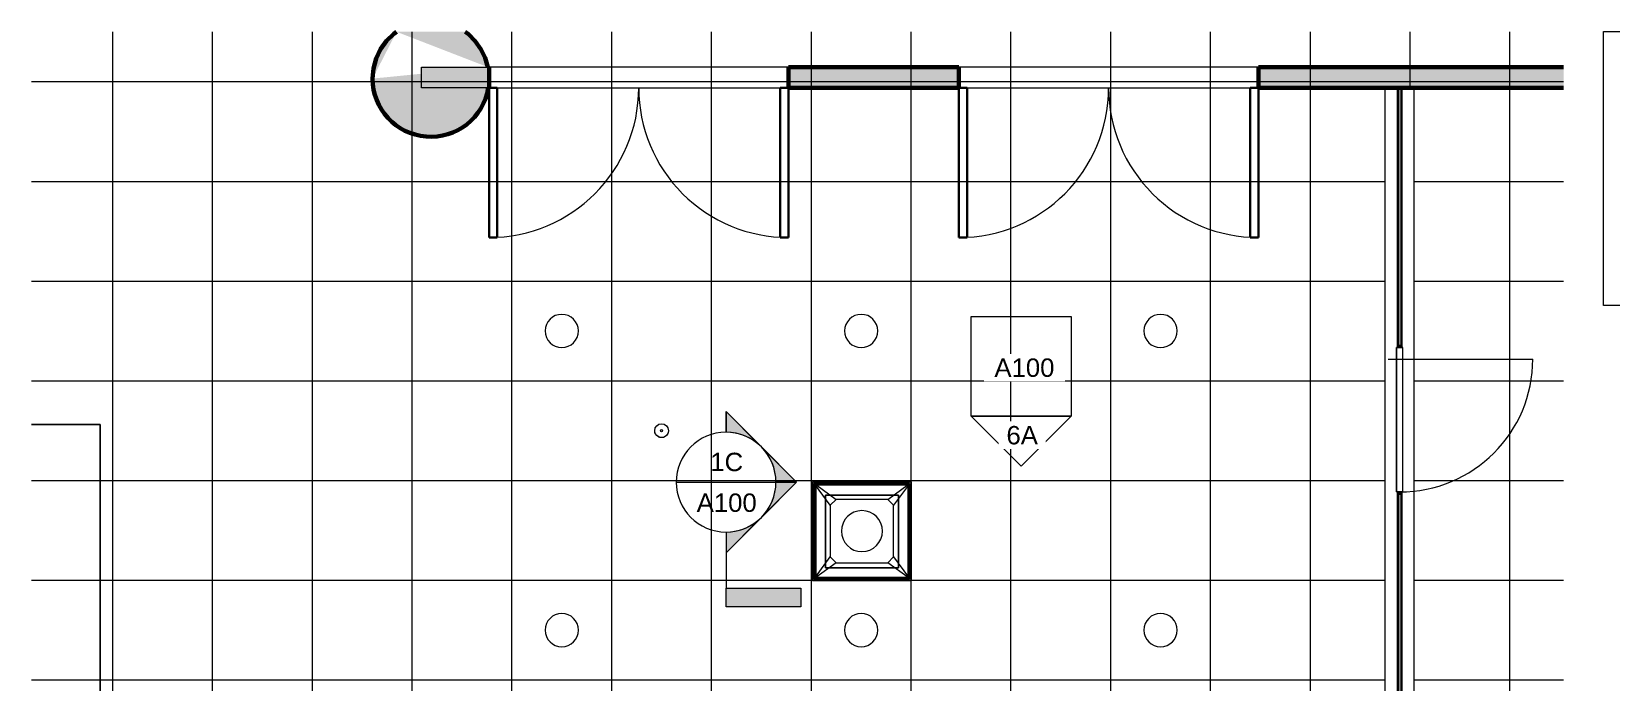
# Model space of a CAD drawing. Header units: inches. Extents: x 1756 to 10721, y -35 to 3002.
# Drawn here: x 4367.9 to 4747.8, y 1527.6 to 1684.3 of the extents above; entities that cross this region are included whole.
import ezdxf

# ---------------------------------------------------------------- set-up
doc = ezdxf.new("R2010")
doc.units = ezdxf.units.IN
doc.header["$MEASUREMENT"] = 0
for name, color, linetype, lineweight in [('A-CLNG', 13, 'Continuous', 18), ('A-CLNG-PATT', 13, 'Continuous', 18), ('A-DOOR', 31, 'Continuous', 18), ('A-GLAZ-CURT', 52, 'Continuous', 18), ('A-GLAZ-CWMG', 51, 'Continuous', 18), ('A-WALL', 113, 'Continuous', 18), ('A-WALL-PATT', 111, 'Continuous', 18), ('E-LITE-EQPM', 33, 'Continuous', 18), ('F-SPRN', 3, 'Continuous', 18), ('G-ANNO-SYMB', 111, 'Continuous', 9), ('G-ANNO-TEXT', 231, 'Continuous', 9), ('I-WALL', 2, 'Continuous', 18), ('M-HVAC-CDFF', 50, 'Continuous', 18), ('Q-CASE', 31, 'Continuous', 9)]:
    doc.layers.add(name, color=color, linetype=linetype, lineweight=lineweight)
doc.styles.add('Arial', font='arial.ttf', dxfattribs={"height": 4.425898})

# ---------------------------------------------------------------- blocks, each defined once
blk = doc.blocks.new('Frameless Glass Panel - one-407094-Reflected Ceiling Plan')
at = {"layer": 'A-GLAZ-CURT', "lineweight": 9}
blk.add_hatch(color=253, dxfattribs=at).paths.add_polyline_path([(-26.25, 0.25), (-26.25, -0.25), (26.25, -0.25), (26.25, 0.25)], flags=0)
at = {"layer": 'A-GLAZ-CURT'}
for p, q in [((-26.25, 0.25), (26.25, 0.25)), ((-26.25, -0.25), (-26.25, 0.25)), ((26.25, 0.25), (26.25, -0.25)), ((26.25, -0.25), (-26.25, -0.25))]:
    blk.add_line(p, q, dxfattribs=at)
at = {"layer": 'A-GLAZ-CURT', "color": 8}
for p, q in [((-26.25, 0.25), (-26.25, 0.25)), ((26.25, 0.25), (26.25, 0.25)), ((-26.25, -0.25), (-26.25, -0.25)), ((26.25, -0.25), (26.25, -0.25))]:
    blk.add_line(p, q, dxfattribs=at)
blk = doc.blocks.new('Door - Frameless Glass Panel - one-409535-Reflected Ceiling Plan')
at = {"layer": 'A-DOOR', "color": 8}
for p, q in [((-14.625, -2.748), (-14.625, 32)), ((-17.375, -0.75), (-17.375, 0.75)), ((-17.375, 0.75), (-17.375, 0.75)), ((-17.375, 0.75), (-17.375, -0.75)), ((17.375, 0.75), (-17.375, 0.75)), ((17.375, 0.75), (-17.375, 0.75)), ((-17.375, -0.75), (-17.375, 0.75)), ((-17.375, 0.75), (-17.375, 0.75)), ((-17.375, 0.75), (-17.375, -0.75)), ((17.375, 0.75), (-17.375, 0.75)), ((17.375, 0.75), (-17.375, 0.75)), ((17.375, -0.75), (17.375, 0.75)), ((17.375, 0.75), (17.375, 0.75)), ((17.375, 0.75), (17.375, -0.75)), ((17.375, -0.75), (17.375, 0.75)), ((17.375, 0.75), (17.375, 0.75)), ((17.375, 0.75), (17.375, -0.75)), ((-17.375, -0.75), (-17.375, -0.75)), ((-17.375, -0.75), (17.375, -0.75)), ((17.375, -0.75), (-17.375, -0.75)), ((-17.375, -0.75), (-17.375, -0.75)), ((-17.375, -0.75), (17.375, -0.75)), ((17.375, -0.75), (-17.375, -0.75)), ((17.375, -0.75), (17.375, -0.75)), ((17.375, -0.75), (17.375, -0.75))]:
    blk.add_line(p, q, dxfattribs=at)
blk.add_arc((-14.625, 0), 32, 360, 90, dxfattribs=at)
blk = doc.blocks.new('Frameless Glass Panel - one-407096-Reflected Ceiling Plan')
at = {"layer": 'A-GLAZ-CURT', "lineweight": 9}
blk.add_hatch(color=253, dxfattribs=at).paths.add_polyline_path([(-30.875, 0.25), (-30.875, -0.25), (30.875, -0.25), (30.875, 0.25)], flags=0)
at = {"layer": 'A-GLAZ-CURT'}
for p, q in [((-30.875, 0.25), (30.875, 0.25)), ((-30.875, -0.25), (-30.875, 0.25)), ((30.875, 0.25), (30.875, -0.25)), ((30.875, -0.25), (-30.875, -0.25))]:
    blk.add_line(p, q, dxfattribs=at)
at = {"layer": 'A-GLAZ-CURT', "color": 8}
for p, q in [((-30.875, 0.25), (-30.875, 0.25)), ((30.875, 0.25), (30.875, 0.25)), ((-30.875, -0.25), (-30.875, -0.25)), ((30.875, -0.25), (30.875, -0.25))]:
    blk.add_line(p, q, dxfattribs=at)
blk = doc.blocks.new('Downlight - Recessed Can - Fluorescent - 277V-321802-Reflected Ceiling Plan')
at = {"layer": 'E-LITE-EQPM', "color": 8}
for start, end in [(360, 180), (180, 360)]:
    blk.add_arc((0, 0), 4, start, end, dxfattribs=at)
blk = doc.blocks.new('Sprinkler - Dry - Horizontal Sidewall - Fully Recessed - Hosted - 1_2_ Dry Horizontal Sidewall-366905-Reflected Ceiling Plan')
at = {"layer": 'F-SPRN', "color": 8}
for radius, start, end in [(1.66, 360, 180), (1.66, 0, 180), (1.66, 180, 360), (0.25, 0, 180), (0.25, 0, 180), (0.25, 180, 360), (0.25, 180, 360), (1.66, 180, 360)]:
    blk.add_arc((0, 0), radius, start, end, dxfattribs=at)
blk = doc.blocks.new('Ceiling_Diffusers-SPDLT-Price_Industries - 24x24 T-Bar Duct Size 10-371120-Reflected Ceiling Plan')
at = {"layer": 'M-HVAC-CDFF', "color": 8}
for p, q in [((4.11, 76.62), (4.11, 100.37)), ((4.11, 100.37), (4.11, 100.37)), ((4.11, 100.37), (27.86, 100.37)), ((4.11, 100.37), (4.11, 76.62)), ((27.86, 100.37), (4.11, 100.37)), ((4.11, 100.37), (4.11, 76.62)), ((4.11, 100.37), (27.86, 100.37)), ((4.11, 100.37), (4.11, 100.37)), ((4.11, 100.37), (27.86, 100.37)), ((4.11, 76.62), (4.11, 100.37)), ((4.11, 100.37), (4.11, 76.62)), ((4.11, 100.37), (27.86, 100.37)), ((4.11, 100.37), (4.11, 100.37)), ((4.11, 100.37), (27.86, 100.37)), ((4.11, 76.62), (4.11, 100.37)), ((4.16, 100.32), (4.16, 76.67)), ((27.81, 100.32), (4.16, 100.32)), ((4.16, 100.32), (4.16, 100.32)), ((4.16, 100.32), (27.81, 100.32)), ((4.16, 76.67), (4.16, 100.32)), ((4.52, 77.03), (4.52, 99.96)), ((4.52, 99.96), (4.52, 99.96)), ((27.46, 99.96), (4.52, 99.96)), ((4.52, 99.96), (4.52, 77.03)), ((27.46, 99.96), (4.52, 99.96)), ((4.52, 99.96), (4.52, 77.03)), ((4.52, 99.96), (27.46, 99.96)), ((4.52, 99.96), (4.52, 99.96)), ((4.52, 99.96), (27.46, 99.96)), ((4.52, 77.03), (4.52, 99.96)), ((4.57, 99.91), (4.57, 77.08)), ((4.57, 99.91), (27.41, 99.91)), ((4.57, 99.91), (4.57, 99.91)), ((4.57, 99.91), (27.41, 99.91)), ((4.57, 77.08), (4.57, 99.91)), ((4.8, 99.58), (4.9, 99.68)), ((4.8, 77.41), (4.8, 99.58)), ((8.36, 94.71), (4.8, 99.58)), ((4.86, 99.62), (4.86, 77.37)), ((27.11, 99.62), (4.86, 99.62)), ((4.86, 99.62), (4.86, 99.62)), ((4.86, 99.62), (27.11, 99.62)), ((4.86, 77.37), (4.86, 99.62)), ((4.9, 99.68), (27.07, 99.68)), ((4.9, 99.68), (9.78, 96.12)), ((22.2, 96.12), (27.07, 99.68)), ((27.17, 99.58), (23.61, 94.71)), ((27.07, 99.68), (27.17, 99.58)), ((27.11, 77.37), (27.11, 99.62)), ((27.11, 99.62), (27.11, 99.62)), ((27.11, 99.62), (27.11, 77.37)), ((27.17, 99.58), (27.17, 77.41)), ((27.41, 77.08), (27.41, 99.91)), ((27.41, 99.91), (27.41, 99.91)), ((27.41, 99.91), (27.41, 77.08)), ((27.46, 99.96), (27.46, 77.03)), ((27.46, 99.96), (27.46, 99.96)), ((27.46, 77.03), (27.46, 99.96)), ((27.46, 77.03), (27.46, 99.96)), ((27.46, 99.96), (27.46, 99.96)), ((27.46, 99.96), (27.46, 77.03)), ((27.81, 76.67), (27.81, 100.32)), ((27.81, 100.32), (27.81, 100.32)), ((27.81, 100.32), (27.81, 76.67)), ((27.86, 100.37), (27.86, 76.62)), ((27.86, 100.37), (27.86, 100.37)), ((27.86, 76.62), (27.86, 100.37)), ((27.86, 76.62), (27.86, 100.37)), ((27.86, 100.37), (27.86, 100.37)), ((27.86, 100.37), (27.86, 76.62)), ((27.86, 76.62), (27.86, 100.37)), ((27.86, 100.37), (27.86, 100.37)), ((27.86, 100.37), (27.86, 76.62)), ((24.74, 97.12), (7.24, 97.12)), ((7.24, 97.12), (7.24, 79.62)), ((7.24, 79.62), (7.24, 97.12)), ((7.24, 97.12), (24.74, 97.12)), ((7.24, 97.12), (7.24, 97.12)), ((9.78, 96.12), (8.36, 94.71)), ((22.2, 96.12), (9.78, 96.12)), ((23.61, 94.71), (22.2, 96.12)), ((24.74, 79.62), (24.74, 97.12)), ((24.74, 97.12), (24.74, 79.62)), ((24.74, 97.12), (24.74, 97.12)), ((8.36, 94.71), (8.36, 82.28)), ((23.61, 82.28), (23.61, 94.71)), ((4.8, 77.41), (8.36, 82.28)), ((9.78, 80.87), (4.9, 77.31)), ((8.36, 82.28), (9.78, 80.87)), ((9.78, 80.87), (22.2, 80.87)), ((22.2, 80.87), (23.61, 82.28)), ((27.07, 77.31), (22.2, 80.87)), ((23.61, 82.28), (27.17, 77.41)), ((27.86, 76.62), (4.11, 76.62)), ((4.11, 76.62), (4.11, 76.62)), ((4.11, 76.62), (27.86, 76.62)), ((4.11, 76.62), (4.11, 76.62)), ((4.11, 76.62), (27.86, 76.62)), ((27.86, 76.62), (4.11, 76.62)), ((4.11, 76.62), (4.11, 76.62)), ((4.11, 76.62), (27.86, 76.62)), ((27.86, 76.62), (4.11, 76.62)), ((4.16, 76.67), (4.16, 76.67)), ((4.16, 76.67), (27.81, 76.67)), ((27.81, 76.67), (4.16, 76.67)), ((27.46, 77.03), (4.52, 77.03)), ((4.52, 77.03), (4.52, 77.03)), ((4.52, 77.03), (27.46, 77.03)), ((4.52, 77.03), (4.52, 77.03)), ((4.52, 77.03), (27.46, 77.03)), ((27.46, 77.03), (4.52, 77.03)), ((4.57, 77.08), (4.57, 77.08)), ((4.57, 77.08), (27.41, 77.08)), ((27.41, 77.08), (4.57, 77.08)), ((4.9, 77.31), (4.8, 77.41)), ((4.86, 77.37), (4.86, 77.37)), ((4.86, 77.37), (27.11, 77.37)), ((27.11, 77.37), (4.86, 77.37)), ((27.07, 77.31), (4.9, 77.31)), ((7.24, 79.62), (24.74, 79.62)), ((24.74, 79.62), (7.24, 79.62)), ((7.24, 79.62), (7.24, 79.62)), ((24.74, 79.62), (24.74, 79.62)), ((27.17, 77.41), (27.07, 77.31)), ((27.11, 77.37), (27.11, 77.37)), ((27.41, 77.08), (27.41, 77.08)), ((27.46, 77.03), (27.46, 77.03)), ((27.46, 77.03), (27.46, 77.03)), ((27.81, 76.67), (27.81, 76.67)), ((27.86, 76.62), (27.86, 76.62)), ((27.86, 76.62), (27.86, 76.62)), ((27.86, 76.62), (27.86, 76.62))]:
    blk.add_line(p, q, dxfattribs=at)
for start, end in [(360, 180), (0, 180), (180, 360), (180, 0)]:
    blk.add_arc((15.99, 88.49), 4.94, start, end, dxfattribs=at)
blk = doc.blocks.new('Walls 1 - Walls 1-381744-Reflected Ceiling Plan')
at = {"layer": 'A-WALL'}
h = blk.add_hatch(color=8, dxfattribs=at)
edge = h.paths.add_edge_path(flags=0)
edge.add_line((1970.23, 1684.23), (1971.03, 1683.66))
edge.add_line((1971.03, 1683.66), (1972.69, 1682))
edge.add_line((1972.69, 1682), (1974.05, 1680.09))
edge.add_line((1974.05, 1680.09), (1975.07, 1677.97))
edge.add_line((1975.07, 1677.97), (1975.73, 1675.72))
edge.add_line((1953.78, 1684.23), (1970.23, 1684.23))
edge = h.paths.add_edge_path(flags=0)
edge.add_line((1975.82, 1670.72), (1959.75, 1670.72))
edge.add_line((1959.75, 1670.72), (1959.75, 1675.72))
edge.add_line((1959.75, 1675.72), (1975.73, 1675.72))
edge.add_line((1948, 1672.97), (1948.22, 1675.42))
edge.add_line((1948.22, 1675.42), (1948.86, 1677.8))
edge.add_line((1948.86, 1677.8), (1949.91, 1680.03))
edge.add_line((1949.91, 1680.03), (1951.34, 1682.04))
edge.add_line((1951.34, 1682.04), (1953.09, 1683.76))
edge.add_line((1953.09, 1683.76), (1953.78, 1684.23))
edge.add_arc((1962, 1672.97), 14, 180, 350.763)
at = {"layer": 'A-WALL', "color": 8}
for p, q in [((1975.73, 1675.72), (1975.73, 1675.72)), ((1975.82, 1670.72), (1975.82, 1670.72))]:
    blk.add_line(p, q, dxfattribs=at)
at = {"layer": 'A-WALL', "lineweight": 60, "flags": 128}
for points in [[(1948, 1672.97), (1948.22, 1675.42), (1948.86, 1677.8), (1949.91, 1680.03), (1951.34, 1682.04), (1953.09, 1683.76), (1953.78, 1684.23)], [(1970.23, 1684.23), (1971.03, 1683.66), (1972.69, 1682), (1974.05, 1680.09), (1975.07, 1677.97), (1975.73, 1675.72)]]:
    blk.add_lwpolyline(points, dxfattribs=at)
at = {"layer": 'A-WALL', "lineweight": 60}
blk.add_arc((1962, 1672.97), 14, 180, 350.763, dxfattribs=at)
blk = doc.blocks.new('Door-Double-Flush_Panel - 72_ x 100_-383158-Reflected Ceiling Plan')
at = {"layer": 'A-DOOR', "lineweight": 30}
for p, q in [((-36, 2.5), (-36, 38.5)), ((-36, 38.5), (-34, 38.5)), ((-34, 38.5), (-34, 2.5)), ((36, 38.5), (34, 38.5)), ((34, 38.5), (34, 2.5)), ((36, 2.5), (36, 38.5)), ((-34, 2.5), (-36, 2.5)), ((34, 2.5), (36, 2.5))]:
    blk.add_line(p, q, dxfattribs=at)
at = {"layer": 'A-DOOR', "color": 8}
for centre, start, end in [((-36, 2.5), 360, 90), ((36, 2.5), 90, 180)]:
    blk.add_arc(centre, 36, start, end, dxfattribs=at)
blk = doc.blocks.new('Casework 2 - Casework 1-395493-Reflected Ceiling Plan')
at = {"layer": 'Q-CASE', "color": 8, "lineweight": 18}
for p, q in [((1882.5, 1589.72), (1866, 1589.72)), ((1866, 1589.72), (1882.5, 1589.72)), ((1882.5, 1401.22), (1882.5, 1589.72)), ((1882.5, 1589.72), (1882.5, 1401.22)), ((1882.5, 1589.72), (1882.5, 1589.72)), ((1866, 1401.22), (1882.5, 1401.22)), ((1882.5, 1401.22), (1866, 1401.22)), ((1882.5, 1401.22), (1882.5, 1401.22))]:
    blk.add_line(p, q, dxfattribs=at)
blk = doc.blocks.new('Rectangular Mullion - Header Channel-407112-Reflected Ceiling Plan')
at = {"layer": 'A-GLAZ-CWMG', "color": 8}
for p, q in [((2194.62, 1670.72), (2194.5, 1670.72)), ((2194.5, 1670.72), (2194.5, 1670.72)), ((2194.5, 1670.72), (2195.5, 1670.72)), ((2194.5, 1608.47), (2194.5, 1670.72)), ((2194.5, 1608.47), (2194.5, 1670.72)), ((2195.38, 1670.72), (2194.62, 1670.72)), ((2194.62, 1670.72), (2194.62, 1670.72)), ((2194.62, 1608.47), (2194.62, 1670.72)), ((2194.62, 1608.47), (2194.62, 1670.72)), ((2195.5, 1670.72), (2195.38, 1670.72)), ((2195.38, 1670.72), (2195.38, 1670.72)), ((2195.38, 1608.47), (2195.38, 1670.72)), ((2195.38, 1608.47), (2195.38, 1670.72)), ((2195.5, 1670.72), (2195.5, 1670.72)), ((2195.5, 1670.72), (2195.5, 1608.47)), ((2195.5, 1608.47), (2195.5, 1670.72)), ((2195.5, 1608.47), (2194.5, 1608.47)), ((2194.5, 1608.47), (2194.5, 1608.47)), ((2194.5, 1608.47), (2194.62, 1608.47)), ((2194.62, 1608.47), (2194.62, 1608.47)), ((2194.62, 1608.47), (2195.38, 1608.47)), ((2195.38, 1608.47), (2195.38, 1608.47)), ((2195.38, 1608.47), (2195.5, 1608.47)), ((2195.5, 1608.47), (2195.5, 1608.47))]:
    blk.add_line(p, q, dxfattribs=at)
blk = doc.blocks.new('Rectangular Mullion - Header Channel-407113-Reflected Ceiling Plan')
at = {"layer": 'A-GLAZ-CWMG', "color": 8}
for p, q in [((2194.62, 1573.22), (2194.5, 1573.22)), ((2194.5, 1573.22), (2194.5, 1573.22)), ((2194.5, 1573.22), (2195.5, 1573.22)), ((2194.5, 1520.22), (2194.5, 1573.22)), ((2194.5, 1520.22), (2194.5, 1573.22)), ((2195.38, 1573.22), (2194.62, 1573.22)), ((2194.62, 1573.22), (2194.62, 1573.22)), ((2194.62, 1520.22), (2194.62, 1573.22)), ((2194.62, 1520.22), (2194.62, 1573.22)), ((2195.5, 1573.22), (2195.38, 1573.22)), ((2195.38, 1573.22), (2195.38, 1573.22)), ((2195.38, 1520.22), (2195.38, 1573.22)), ((2195.38, 1520.22), (2195.38, 1573.22)), ((2195.5, 1573.22), (2195.5, 1573.22)), ((2195.5, 1573.22), (2195.5, 1520.22)), ((2195.5, 1520.22), (2195.5, 1573.22))]:
    blk.add_line(p, q, dxfattribs=at)
blk = doc.blocks.new('Elevation - Detail Number-151647-Reflected Ceiling Plan')
at = {"layer": 'G-ANNO-SYMB'}
for p, q in [((-0.25, -0.25), (-0.25, 0.25)), ((-0.25, 0.25), (0.25, 0.25)), ((0.25, 0.25), (0.25, -0.25)), ((0.25, -0.25), (-0.25, -0.25))]:
    blk.add_line(p, q, dxfattribs=at)
blk = doc.blocks.new('Elevation - Detail Number-151370-Reflected Ceiling Plan')
at = {"layer": 'G-ANNO-SYMB'}
for p, q in [((0, 0.25), (-0.25, 0)), ((0.25, 0), (0, 0.25)), ((-0.25, 0), (0.25, 0))]:
    blk.add_line(p, q, dxfattribs=at)
blk = doc.blocks.new('Section - 3_32_ x 3_8_-54337-Reflected Ceiling Plan')
at = {"layer": 'G-ANNO-SYMB'}
blk.add_hatch(color=256, dxfattribs=at).paths.add_polyline_path([(0, 0.375), (0, 0), (-0.09375, 0), (-0.09375, 0.375)], flags=0)
for p, q in [((0, 0.375), (-0.09375, 0.375)), ((-0.09375, 0.375), (-0.09375, 0)), ((0, 0), (0, 0.375)), ((-0.09375, 0), (0, 0))]:
    blk.add_line(p, q, dxfattribs=at)
blk = doc.blocks.new('Section - Section Head - Filled-22785-Reflected Ceiling Plan')
at = {"layer": 'G-ANNO-SYMB'}
h = blk.add_hatch(color=256, dxfattribs=at)
edge = h.paths.add_edge_path(flags=0)
edge.add_line((-0.4268, 0.1768), (-0.25, 0.3536))
edge.add_line((-0.25, 0.3536), (-0.25, 0.25))
edge.add_arc((-0.25, 0), 0.25, 90, 135)
h = blk.add_hatch(color=256, dxfattribs=at)
edge = h.paths.add_edge_path(flags=0)
edge.add_arc((-0.25, 0), 0.25, 45, 90)
edge.add_line((-0.25, 0.25), (-0.25, 0.3536))
edge.add_line((-0.25, 0.3536), (-0.0732, 0.1768))
h = blk.add_hatch(color=256, dxfattribs=at)
edge = h.paths.add_edge_path(flags=0)
edge.add_arc((-0.25, 0), 0.2503, 137.9216, 180)
edge.add_line((-0.5003, 0), (-0.6036, 0))
edge.add_line((-0.6036, 0), (-0.4358, 0.1678))
h = blk.add_hatch(color=256, dxfattribs=at)
edge = h.paths.add_edge_path(flags=0)
edge.add_line((-0.0642, 0.1678), (0.1036, 0))
edge.add_line((0.1036, 0), (0.0003, 0))
edge.add_arc((-0.25, 0), 0.2503, 0, 42.0784)
for p, q in [((-0.25, 0.3536), (-0.6036, 0)), ((-0.25, 0.3536), (-0.4268, 0.1768)), ((-0.25, 0.3536), (0.1036, 0)), ((-0.25, 0.25), (-0.25, 0.3536)), ((-0.0732, 0.1768), (-0.25, 0.3536)), ((-0.25, 0.3536), (-0.25, 0.25)), ((-0.4358, 0.1678), (-0.6036, 0)), ((0.1036, 0), (-0.0642, 0.1678)), ((-0.6036, 0), (-0.5003, 0)), ((0.0003, 0), (0.1036, 0)), ((-0.5, 0), (-0.6036, 0)), ((0, 0), (0.1036, 0))]:
    blk.add_line(p, q, dxfattribs=at)
for radius, start, end in [(0.25, 360, 180), (0.25, 90, 135), (0.25, 45, 90), (0.2503, 137.9216, 180), (0.2503, 0, 42.0784), (0.25, 180, 360)]:
    blk.add_arc((-0.25, 0), radius, start, end, dxfattribs=at)

msp = doc.modelspace()

# ---------------------------------------------------------------- hatches: boundary and pattern name
at = {"layer": 'A-CLNG-PATT'}
h = msp.add_hatch(dxfattribs=at)
h.set_pattern_fill('FP_2', style=0, pattern_type=2)
h.set_pattern_definition([(0, (4483.4, 1504.218), (0, -24), []), (270, (4483.4, 1504.218), (-24, -1e-15), [])])
edge = h.paths.add_edge_path(flags=0)
edge.add_arc((4495.4, 1468.22), 4, 0, 180)
edge.add_arc((4495.4, 1468.22), 4, 180, 360)
edge = h.paths.add_edge_path(flags=0)
edge.add_arc((4567.4, 1468.22), 4, 0, 180)
edge.add_arc((4567.4, 1468.22), 4, 180, 360)
edge = h.paths.add_edge_path(flags=0)
edge.add_arc((4639.4, 1468.22), 4, 0, 180)
edge.add_arc((4639.4, 1468.22), 4, 180, 360)
edge = h.paths.add_edge_path(flags=0)
edge.add_arc((4639.4, 1444.22), 4, 0, 180)
edge.add_arc((4639.4, 1444.22), 4, 180, 360)
edge = h.paths.add_edge_path(flags=0)
edge.add_arc((4567.4, 1444.22), 4, 0, 180)
edge.add_arc((4567.4, 1444.22), 4, 180, 360)
edge = h.paths.add_edge_path(flags=0)
edge.add_arc((4495.4, 1444.22), 4, 0, 180)
edge.add_arc((4495.4, 1444.22), 4, 180, 360)
edge = h.paths.add_edge_path(flags=0)
edge.add_arc((4495.4, 1420.22), 4, 0, 180)
edge.add_arc((4495.4, 1420.22), 4, 180, 360)
edge = h.paths.add_edge_path(flags=0)
edge.add_arc((4567.4, 1420.22), 4, 0, 180)
edge.add_arc((4567.4, 1420.22), 4, 180, 360)
edge = h.paths.add_edge_path(flags=0)
edge.add_arc((4639.4, 1420.22), 4, 0, 180)
edge.add_arc((4639.4, 1420.22), 4, 180, 360)
h.paths.add_polyline_path([(4367.9, 1293.83), (4736.3, 1293.83), (4736.3, 1311.22), (4367.9, 1311.22)], flags=0)
edge = h.paths.add_edge_path(flags=0)
edge.add_arc((4495.4, 1540.22), 4, 0, 180)
edge.add_arc((4495.4, 1540.22), 4, 180, 360)
edge = h.paths.add_edge_path(flags=0)
edge.add_arc((4495.4, 1612.22), 4, 0, 180)
edge.add_arc((4495.4, 1612.22), 4, 180, 360)
edge = h.paths.add_edge_path(flags=0)
edge.add_arc((4639.4, 1612.22), 4, 0, 180)
edge.add_arc((4639.4, 1612.22), 4, 180, 360)
edge = h.paths.add_edge_path(flags=0)
edge.add_arc((4567.4, 1612.22), 4, 0, 180)
edge.add_arc((4567.4, 1612.22), 4, 180, 360)
edge = h.paths.add_edge_path(flags=0)
edge.add_arc((4567.4, 1540.22), 4, 0, 180)
edge.add_arc((4567.4, 1540.22), 4, 180, 360)
edge = h.paths.add_edge_path(flags=0)
edge.add_arc((4639.4, 1540.22), 4, 0, 180)
edge.add_arc((4639.4, 1540.22), 4, 180, 360)
edge = h.paths.add_edge_path(flags=0)
edge.add_arc((4639.4, 1372.22), 4, 0, 180)
edge.add_arc((4639.4, 1372.22), 4, 180, 360)
edge = h.paths.add_edge_path(flags=0)
edge.add_arc((4567.4, 1372.22), 4, 0, 180)
edge.add_arc((4567.4, 1372.22), 4, 180, 360)
edge = h.paths.add_edge_path(flags=0)
edge.add_arc((4495.4, 1372.22), 4, 0, 180)
edge.add_arc((4495.4, 1372.22), 4, 180, 360)
h.paths.add_polyline_path([(4462.9, 1516.72), (4462.9, 1316.22), (4693.4, 1316.22), (4693.4, 1516.72)], flags=0)
h.paths.add_polyline_path([(4455.9, 1316.22), (4455.9, 1523.72), (4693.4, 1523.72), (4693.4, 1670.72), (4700.4, 1670.72), (4700.4, 1316.22), (4736.3, 1316.22), (4736.3, 1684.23), (4367.9, 1684.23), (4367.9, 1316.22)], flags=0)
at = {"layer": 'A-WALL-PATT', "lineweight": 9}
h = msp.add_hatch(color=253, dxfattribs=at)
h.paths.add_polyline_path([(4662.9, 1675.72), (4662.9, 1670.72), (4736.3, 1670.72), (4736.3, 1675.72)], flags=0)
h.paths.add_polyline_path([(4549.9, 1675.72), (4549.9, 1670.72), (4590.9, 1670.72), (4590.9, 1675.72)], flags=0)
h.paths.add_polyline_path([(4461.65, 1675.72), (4461.65, 1670.72), (4477.72, 1670.72), (4477.9, 1670.72), (4477.9, 1675.72), (4477.63, 1675.72)], flags=0)

# ---------------------------------------------------------------- linework, layer by layer
at = {"layer": 'A-CLNG', "color": 8}
msp.add_line((4693.4, 1523.72), (4693.4, 1670.72), dxfattribs=at)
for centre, start, end in [((4495.4, 1612.22), 0, 180), ((4495.4, 1612.22), 0, 180), ((4567.4, 1612.22), 0, 180), ((4567.4, 1612.22), 0, 180), ((4639.4, 1612.22), 0, 180), ((4639.4, 1612.22), 0, 180), ((4495.4, 1612.22), 180, 0), ((4495.4, 1612.22), 180, 0), ((4567.4, 1612.22), 180, 0), ((4567.4, 1612.22), 180, 0), ((4639.4, 1612.22), 180, 0), ((4639.4, 1612.22), 180, 0), ((4495.4, 1540.22), 0, 180), ((4495.4, 1540.22), 0, 180), ((4567.4, 1540.22), 0, 180), ((4567.4, 1540.22), 0, 180), ((4639.4, 1540.22), 0, 180), ((4639.4, 1540.22), 0, 180), ((4495.4, 1540.22), 180, 0), ((4495.4, 1540.22), 180, 0), ((4567.4, 1540.22), 180, 0), ((4567.4, 1540.22), 180, 0), ((4639.4, 1540.22), 180, 0), ((4639.4, 1540.22), 180, 0)]:
    msp.add_arc(centre, 4, start, end, dxfattribs=at)
at = {"layer": 'A-WALL', "color": 8}
msp.add_line((4700.4, 1316.22), (4700.4, 1670.72), dxfattribs=at)
at = {"layer": 'G-ANNO-SYMB'}
for p, q in [((4522.9, 1575.83), (4546.9, 1575.83)), ((4534.9, 1563.83), (4534.9, 1550.33))]:
    msp.add_line(p, q, dxfattribs=at)
at = {"layer": 'G-ANNO-TEXT', "color": 145, "flags": 128}
msp.add_lwpolyline([(4745.88, 1684.29), (4847.61, 1684.29), (4847.61, 1618.32), (4745.88, 1618.32)], close=True, dxfattribs=at)
at = {"layer": 'I-WALL', "color": 8}
for p, q in [((4461.65, 1675.72), (4477.63, 1675.72)), ((4461.65, 1670.72), (4461.65, 1675.72)), ((4549.9, 1675.72), (4477.9, 1675.72)), ((4662.9, 1675.72), (4590.9, 1675.72)), ((4477.72, 1670.72), (4461.65, 1670.72)), ((4477.9, 1670.72), (4549.9, 1670.72)), ((4590.9, 1670.72), (4662.9, 1670.72))]:
    msp.add_line(p, q, dxfattribs=at)
at = {"layer": 'I-WALL', "lineweight": 60}
for p, q in [((4477.63, 1675.72), (4477.9, 1675.72)), ((4477.9, 1675.72), (4477.9, 1670.72)), ((4549.9, 1675.72), (4590.9, 1675.72)), ((4549.9, 1670.72), (4549.9, 1675.72)), ((4590.9, 1675.72), (4590.9, 1670.72)), ((4662.9, 1675.72), (4736.3, 1675.72)), ((4662.9, 1670.72), (4662.9, 1675.72)), ((4477.9, 1670.72), (4477.72, 1670.72)), ((4590.9, 1670.72), (4549.9, 1670.72)), ((4736.3, 1670.72), (4662.9, 1670.72))]:
    msp.add_line(p, q, dxfattribs=at)

# ---------------------------------------------------------------- block references
at = {"layer": 'A-DOOR', "color": 8}
for name, p, rotation in [('Door-Double-Flush_Panel - 72_ x 100_-383158-Reflected Ceiling Plan', (4513.9, 1673.22), 180), ('Door-Double-Flush_Panel - 72_ x 100_-383158-Reflected Ceiling Plan', (4626.9, 1673.22), 180), ('Door - Frameless Glass Panel - one-409535-Reflected Ceiling Plan', (4696.9, 1590.84), 270)]:
    msp.add_blockref(name, p, dxfattribs=dict(at, rotation=rotation))
at = {"layer": 'A-GLAZ-CURT', "color": 8, "rotation": 90}
for name, p in [('Frameless Glass Panel - one-407096-Reflected Ceiling Plan', (4696.9, 1639.59)), ('Frameless Glass Panel - one-407094-Reflected Ceiling Plan', (4696.9, 1546.72))]:
    msp.add_blockref(name, p, dxfattribs=at)
at = {"layer": 'A-GLAZ-CWMG', "color": 8}
for name in ['Rectangular Mullion - Header Channel-407112-Reflected Ceiling Plan', 'Rectangular Mullion - Header Channel-407113-Reflected Ceiling Plan']:
    msp.add_blockref(name, (2501.9, 0), dxfattribs=at)
at = {"layer": 'A-WALL', "color": 8}
msp.add_blockref('Walls 1 - Walls 1-381744-Reflected Ceiling Plan', (2501.9, 0), dxfattribs=at)
at = {"layer": 'E-LITE-EQPM', "color": 8}
for p in [(4495.4, 1612.22), (4567.4, 1612.22), (4639.4, 1612.22), (4495.4, 1540.22), (4567.4, 1540.22), (4639.4, 1540.22)]:
    msp.add_blockref('Downlight - Recessed Can - Fluorescent - 277V-321802-Reflected Ceiling Plan', p, dxfattribs=at)
at = {"layer": 'F-SPRN', "color": 8, "extrusion": (0, 0, -1), "rotation": 180}
msp.add_blockref('Sprinkler - Dry - Horizontal Sidewall - Fully Recessed - Hosted - 1_2_ Dry Horizontal Sidewall-366905-Reflected Ceiling Plan', (-4519.4, 1588.22), dxfattribs=at)
at = {"layer": 'G-ANNO-SYMB', "xscale": 47.99999999999997, "yscale": 47.99999999999997, "zscale": 47.99999999999997}
msp.add_blockref('Elevation - Detail Number-151647-Reflected Ceiling Plan', (4605.85, 1603.69), dxfattribs=at)
at = {"layer": 'G-ANNO-SYMB', "xscale": 47.99999999999997, "yscale": 47.99999999999997, "zscale": 47.99999999999997, "rotation": 269.9999999999996}
msp.add_blockref('Section - Section Head - Filled-22785-Reflected Ceiling Plan', (4534.9, 1563.83), dxfattribs=at)
at = {"layer": 'G-ANNO-SYMB', "extrusion": (0, 0, -1), "xscale": 47.99999999999997, "yscale": 47.99999999999997, "zscale": 47.99999999999997}
for name, p, rotation in [('Elevation - Detail Number-151370-Reflected Ceiling Plan', (-4605.85, 1591.69), 180), ('Section - 3_32_ x 3_8_-54337-Reflected Ceiling Plan', (-4534.9, 1550.33), 90.00000000000053)]:
    msp.add_blockref(name, p, dxfattribs=dict(at, rotation=rotation))
at = {"layer": 'M-HVAC-CDFF', "color": 8}
msp.add_blockref('Ceiling_Diffusers-SPDLT-Price_Industries - 24x24 T-Bar Duct Size 10-371120-Reflected Ceiling Plan', (4551.59, 1475.55), dxfattribs=at)
at = {"layer": 'Q-CASE', "color": 8, "lineweight": 18}
msp.add_blockref('Casework 2 - Casework 1-395493-Reflected Ceiling Plan', (2501.9, 0), dxfattribs=at)

# ---------------------------------------------------------------- texts
at = {"layer": 'G-ANNO-SYMB', "char_height": 4.426, "attachment_point": 2, "line_spacing_factor": 0.938532, "style": 'Arial'}
for s, insert, width in [('1C', (4535.06, 1582.91), 9.396), ('A100', (4535.06, 1573.1), 17.226)]:
    msp.add_mtext(s, dxfattribs=dict(at, insert=insert, width=width))

# ---------------------------------------------------------------- next in the draw order: texts
at = {"layer": 'G-ANNO-SYMB', "char_height": 4.426, "attachment_point": 2, "line_spacing_factor": 0.938532, "style": 'Arial', "bg_fill": 3, "box_fill_scale": 1.25, "bg_fill_color": 0, "bg_fill_transparency": 0}
for s, insert, width in [('A100', (4606.65, 1605.6), 17.226), ('6A', (4606.11, 1589.35), 9.018)]:
    msp.add_mtext(s, dxfattribs=dict(at, insert=insert, width=width))

doc.saveas('drawing.dxf')
